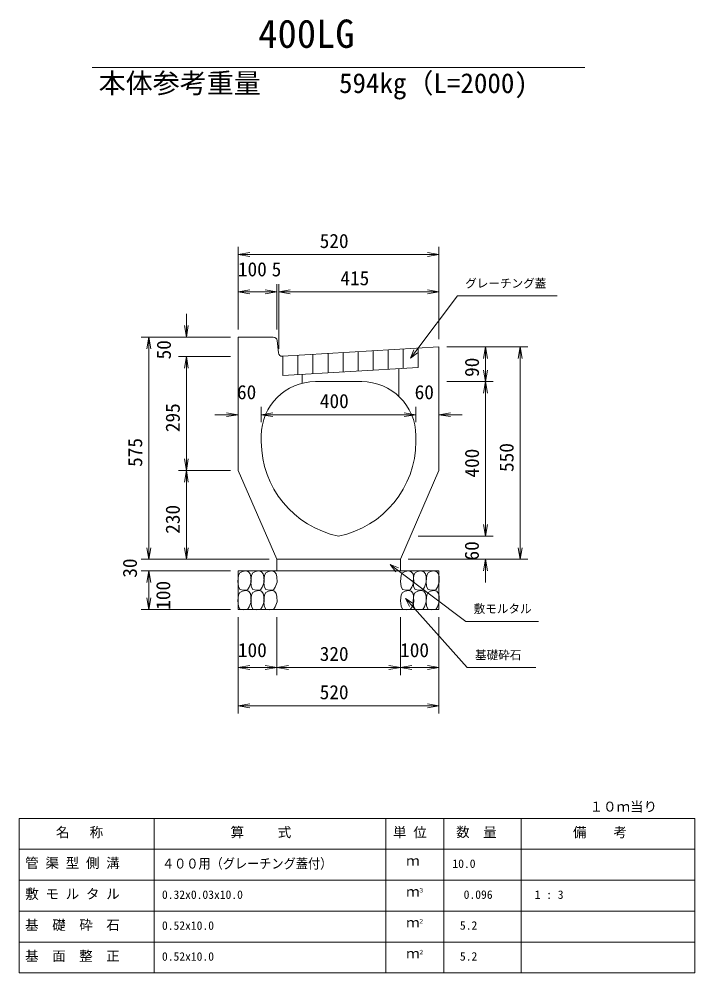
# Model space of a CAD drawing. Units: millimetres on the paper. Extents: x 0 to 841, y 0 to 594.
# Drawn here: x 554.7 to 642.2, y 172.3 to 295.7 of the extents above; entities that cross this region are included whole.
import ezdxf
from ezdxf.enums import TextEntityAlignment as Align

# ---------------------------------------------------------------- set-up
doc = ezdxf.new("R2010")
doc.units = ezdxf.units.MM
for name, color, linetype, lineweight in [('D-MTR-FRAM（材料表図枠）', 2, 'Continuous', 18), ('D-STR-DIM（寸法）', 7, 'Continuous', 18), ('D-STR-HTXT（旗揚げ）', 7, 'Continuous', 18), ('D-STR-STRn（構造物）', 7, 'Continuous', 18), ('D-STR（構造物外形線）', 1, 'Continuous', 18)]:
    doc.layers.add(name, color=color, linetype=linetype, lineweight=lineweight)
for name, color, linetype in [('D-MTR-TXT(文字列）', 7, 'Continuous'), ('D-STR-TXT（文字）', 7, 'Continuous'), ('D-TTL-TXT（文字）', 7, 'Continuous')]:
    doc.layers.add(name, color=color, linetype=linetype)
doc.styles.add('ＭＳ ゴシック', font='')
doc.styles.get('ＭＳ ゴシック').set_extended_font_data('MS Gothic')

msp = doc.modelspace()

# ---------------------------------------------------------------- linework, layer by layer
at = {"layer": 'D-MTR-FRAM（材料表図枠）'}
for p, q in [((554.732, 192.254), (554.732, 172.254)), ((642.232, 192.254), (554.732, 192.254)), ((572.232, 192.254), (572.232, 172.254)), ((602.232, 192.254), (602.232, 172.254)), ((609.732, 192.254), (609.732, 172.254)), ((619.732, 192.254), (619.732, 172.254)), ((642.232, 172.254), (642.232, 192.254)), ((554.732, 188.254), (642.232, 188.254)), ((554.732, 184.254), (642.232, 184.254)), ((554.732, 180.254), (642.232, 180.254)), ((554.732, 176.254), (642.232, 176.254)), ((554.732, 172.254), (642.232, 172.254))]:
    msp.add_line(p, q, dxfattribs=at)
at = {"layer": 'D-STR-DIM（寸法）'}
for p, q in [((583.096, 255.531), (583.096, 266.219)), ((583.096, 265.219), (584.596, 265.469)), ((607.596, 265.469), (609.096, 265.219)), ((609.096, 255.531), (609.096, 266.219)), ((584.596, 264.969), (583.096, 265.219)), ((583.096, 265.219), (584.596, 265.219)), ((584.596, 265.219), (607.596, 265.219)), ((609.096, 265.219), (607.596, 264.969)), ((609.096, 265.219), (607.596, 265.219)), ((583.096, 255.531), (583.096, 261.402)), ((583.096, 260.402), (584.596, 260.652)), ((586.596, 260.652), (588.096, 260.402)), ((586.596, 260.652), (588.096, 260.402)), ((588.096, 255.531), (588.096, 261.402)), ((588.096, 255.531), (588.096, 261.402)), ((588.346, 253.031), (588.346, 261.402)), ((588.346, 253.031), (588.346, 261.402)), ((588.346, 260.402), (589.846, 260.652)), ((588.346, 260.402), (589.846, 260.652)), ((607.596, 260.652), (609.096, 260.402)), ((609.096, 254.281), (609.096, 261.402)), ((584.596, 260.152), (583.096, 260.402)), ((583.096, 260.402), (584.596, 260.402)), ((584.596, 260.402), (586.596, 260.402)), ((586.596, 260.402), (585.096, 260.402)), ((588.096, 260.402), (586.596, 260.152)), ((588.096, 260.402), (586.596, 260.402)), ((588.096, 260.402), (586.596, 260.152)), ((588.096, 260.402), (586.596, 260.402)), ((589.846, 260.152), (588.346, 260.402)), ((588.346, 260.402), (589.846, 260.402)), ((589.846, 260.152), (588.346, 260.402)), ((588.346, 260.402), (589.846, 260.402)), ((589.846, 260.402), (591.346, 260.402)), ((607.596, 260.402), (589.846, 260.402)), ((609.096, 260.402), (607.596, 260.152)), ((609.096, 260.402), (607.596, 260.402)), ((576.387, 256.031), (576.387, 257.531)), ((576.387, 254.531), (576.137, 256.031)), ((576.637, 256.031), (576.387, 254.531)), ((576.387, 254.531), (576.387, 256.031)), ((582.096, 254.531), (570.522, 254.531)), ((571.272, 253.031), (571.522, 254.531)), ((571.522, 254.531), (571.772, 253.031)), ((571.522, 254.531), (571.522, 253.031)), ((582.096, 254.531), (575.387, 254.531)), ((610.096, 253.281), (616.122, 253.281)), ((610.096, 253.281), (620.606, 253.281)), ((614.872, 251.781), (615.122, 253.281)), ((615.122, 253.281), (615.372, 251.781)), ((615.122, 253.281), (615.122, 251.781)), ((619.356, 251.781), (619.606, 253.281)), ((619.606, 253.281), (619.856, 251.781)), ((619.606, 253.281), (619.606, 251.781)), ((571.522, 253.031), (571.522, 227.281)), ((582.096, 252.031), (575.387, 252.031)), ((582.096, 252.031), (575.387, 252.031)), ((576.137, 250.531), (576.387, 252.031)), ((576.137, 250.531), (576.387, 252.031)), ((576.387, 252.031), (576.637, 250.531)), ((576.387, 252.031), (576.387, 250.531)), ((576.387, 252.031), (576.637, 250.531)), ((576.387, 252.031), (576.387, 250.531)), ((615.122, 250.281), (615.122, 251.781)), ((619.606, 227.281), (619.606, 251.781)), ((576.387, 250.531), (576.387, 238.781)), ((576.387, 250.531), (576.387, 249.031)), ((615.122, 248.781), (614.872, 250.281)), ((615.372, 250.281), (615.122, 248.781)), ((615.122, 248.781), (615.122, 250.281)), ((610.096, 248.781), (616.122, 248.781)), ((610.096, 248.781), (616.122, 248.781)), ((614.872, 247.281), (615.122, 248.781)), ((615.122, 248.781), (615.372, 247.281)), ((615.122, 248.781), (615.122, 247.281)), ((615.122, 247.281), (615.122, 230.281)), ((581.596, 244.501), (580.096, 244.501)), ((581.596, 244.751), (583.096, 244.501)), ((583.096, 244.501), (581.596, 244.251)), ((583.096, 244.501), (581.596, 244.501)), ((583.096, 243.528), (583.096, 245.501)), ((586.096, 243.528), (586.096, 245.501)), ((586.096, 243.528), (586.096, 245.501)), ((586.096, 244.501), (587.596, 244.751)), ((586.096, 244.501), (587.596, 244.751)), ((587.596, 244.251), (586.096, 244.501)), ((586.096, 244.501), (587.596, 244.501)), ((587.596, 244.251), (586.096, 244.501)), ((586.096, 244.501), (587.596, 244.501)), ((587.596, 244.501), (589.096, 244.501)), ((604.596, 244.501), (587.596, 244.501)), ((604.596, 244.501), (603.096, 244.501)), ((604.596, 244.751), (606.096, 244.501)), ((604.596, 244.751), (606.096, 244.501)), ((606.096, 244.501), (604.596, 244.251)), ((606.096, 244.501), (604.596, 244.501)), ((606.096, 244.501), (604.596, 244.251)), ((606.096, 244.501), (604.596, 244.501)), ((606.096, 243.528), (606.096, 245.501)), ((606.096, 243.528), (606.096, 245.501)), ((609.096, 243.528), (609.096, 245.501)), ((609.096, 244.501), (610.596, 244.751)), ((610.596, 244.251), (609.096, 244.501)), ((609.096, 244.501), (610.596, 244.501)), ((610.596, 244.501), (612.096, 244.501)), ((576.387, 237.281), (576.137, 238.781)), ((576.637, 238.781), (576.387, 237.281)), ((576.387, 237.281), (576.387, 238.781)), ((582.096, 237.281), (575.387, 237.281)), ((582.096, 237.281), (575.387, 237.281)), ((576.137, 235.781), (576.387, 237.281)), ((576.387, 237.281), (576.637, 235.781)), ((576.387, 237.281), (576.387, 235.781)), ((576.387, 227.281), (576.387, 235.781)), ((615.122, 230.281), (615.122, 231.781)), ((615.122, 228.781), (614.872, 230.281)), ((615.122, 228.781), (614.872, 230.281)), ((615.372, 230.281), (615.122, 228.781)), ((615.122, 228.781), (615.122, 230.281)), ((615.372, 230.281), (615.122, 228.781)), ((615.122, 228.781), (615.122, 230.281)), ((571.522, 227.281), (571.522, 228.781)), ((606.4, 228.781), (616.122, 228.781)), ((606.4, 228.781), (616.122, 228.781)), ((571.522, 225.781), (571.272, 227.281)), ((571.522, 225.781), (571.272, 227.281)), ((571.772, 227.281), (571.522, 225.781)), ((571.522, 225.781), (571.522, 227.281)), ((571.772, 227.281), (571.522, 225.781)), ((571.522, 225.781), (571.522, 227.281)), ((576.387, 225.781), (576.137, 227.281)), ((576.637, 227.281), (576.387, 225.781)), ((576.387, 225.781), (576.387, 227.281)), ((619.606, 225.781), (619.356, 227.281)), ((619.856, 227.281), (619.606, 225.781)), ((619.606, 225.781), (619.606, 227.281)), ((587.096, 225.781), (570.522, 225.781)), ((587.096, 225.781), (570.522, 225.781)), ((587.096, 225.781), (575.387, 225.781)), ((605.096, 225.781), (616.122, 225.781)), ((605.096, 225.781), (620.606, 225.781)), ((614.872, 224.281), (615.122, 225.781)), ((615.122, 225.781), (615.372, 224.281)), ((615.122, 225.781), (615.122, 224.281)), ((582.096, 224.281), (570.522, 224.281)), ((582.096, 224.281), (570.522, 224.281)), ((571.272, 222.781), (571.522, 224.281)), ((571.272, 222.781), (571.522, 224.281)), ((571.522, 224.281), (571.772, 222.781)), ((571.522, 224.281), (571.522, 222.781)), ((571.522, 224.281), (571.772, 222.781)), ((571.522, 224.281), (571.522, 222.781)), ((615.122, 224.281), (615.122, 222.781)), ((571.522, 220.781), (571.522, 222.781)), ((571.522, 222.781), (571.522, 221.281)), ((571.522, 219.281), (571.272, 220.781)), ((571.772, 220.781), (571.522, 219.281)), ((571.522, 219.281), (571.522, 220.781)), ((582.096, 219.281), (570.522, 219.281)), ((583.096, 218.281), (583.096, 205.823)), ((583.096, 218.281), (583.096, 210.781)), ((588.096, 218.281), (588.096, 210.781)), ((588.096, 218.281), (588.096, 210.781)), ((604.096, 218.281), (604.096, 210.781)), ((604.096, 218.281), (604.096, 210.781)), ((609.096, 218.281), (609.096, 210.781)), ((609.096, 218.281), (609.096, 205.823)), ((583.096, 211.781), (584.596, 212.031)), ((584.596, 211.531), (583.096, 211.781)), ((583.096, 211.781), (584.596, 211.781)), ((586.596, 211.781), (584.596, 211.781)), ((586.596, 212.031), (588.096, 211.781)), ((588.096, 211.781), (586.596, 211.531)), ((588.096, 211.781), (586.596, 211.781)), ((588.096, 211.781), (589.596, 212.031)), ((589.596, 211.531), (588.096, 211.781)), ((588.096, 211.781), (589.596, 211.781)), ((589.596, 211.781), (602.596, 211.781)), ((602.596, 212.031), (604.096, 211.781)), ((604.096, 211.781), (602.596, 211.531)), ((604.096, 211.781), (602.596, 211.781)), ((604.096, 211.781), (605.596, 212.031)), ((605.596, 211.531), (604.096, 211.781)), ((604.096, 211.781), (605.596, 211.781)), ((605.596, 211.781), (607.596, 211.781)), ((607.596, 212.031), (609.096, 211.781)), ((609.096, 211.781), (607.596, 211.531)), ((609.096, 211.781), (607.596, 211.781)), ((583.096, 206.823), (584.596, 207.073)), ((584.596, 206.573), (583.096, 206.823)), ((583.096, 206.823), (584.596, 206.823)), ((607.596, 206.823), (584.596, 206.823)), ((607.596, 207.073), (609.096, 206.823)), ((609.096, 206.823), (607.596, 206.573)), ((609.096, 206.823), (607.596, 206.823))]:
    msp.add_line(p, q, dxfattribs=at)
at = {"layer": 'D-STR-HTXT（旗揚げ）'}
for p, q in [((564.204, 289.423), (627.988, 289.423)), ((606.089, 252.705), (611.488, 259.86)), ((611.488, 259.86), (624.388, 259.86)), ((605.412, 251.807), (605.849, 252.887)), ((605.412, 251.807), (606.089, 252.705)), ((606.33, 252.524), (605.412, 251.807)), ((603.501, 224.182), (602.782, 225.099)), ((602.782, 225.099), (603.863, 224.665)), ((602.782, 225.099), (603.682, 224.423)), ((604.096, 225.781), (604.096, 224.281)), ((603.682, 224.423), (612.587, 217.743)), ((605.292, 219.667), (604.768, 220.707)), ((604.768, 220.707), (605.742, 220.069)), ((604.768, 220.707), (605.517, 219.868)), ((605.517, 219.868), (612.755, 211.765)), ((612.587, 217.743), (621.987, 217.743)), ((612.755, 211.765), (621.628, 211.765))]:
    msp.add_line(p, q, dxfattribs=at)
at = {"layer": 'D-STR-STRn（構造物）', "color": 4}
for p, q in [((606.396, 250.618), (606.396, 253.118)), ((588.896, 252.064), (588.896, 249.564)), ((590.84, 249.681), (590.84, 252.181)), ((592.785, 249.798), (592.785, 252.298)), ((594.729, 249.915), (594.729, 252.415)), ((596.674, 250.033), (596.674, 252.533)), ((598.618, 250.15), (598.618, 252.65)), ((600.562, 250.267), (600.562, 252.767)), ((602.507, 250.384), (602.507, 252.884)), ((604.451, 250.501), (604.451, 253.001)), ((588.896, 249.564), (606.396, 250.618)), ((591.396, 249.715), (591.396, 248.571)), ((603.896, 250.468), (603.896, 246.876))]:
    msp.add_line(p, q, dxfattribs=at)
at = {"layer": 'D-STR-STRn（構造物）'}
for p, q in [((588.096, 225.781), (588.096, 224.281)), ((583.055, 222.926), (583.154, 223.717)), ((583.096, 224.281), (609.096, 224.281)), ((583.096, 219.281), (583.096, 224.281)), ((583.154, 223.717), (583.319, 224.014)), ((583.319, 224.014), (583.649, 224.211)), ((583.649, 224.211), (584.077, 224.277)), ((584.077, 224.277), (584.44, 224.178)), ((584.44, 224.178), (584.671, 223.882)), ((584.671, 223.882), (584.737, 223.519)), ((584.735, 222.926), (584.834, 223.717)), ((584.737, 223.519), (584.77, 222.827)), ((584.834, 223.717), (584.999, 224.014)), ((584.999, 224.014), (585.329, 224.211)), ((585.329, 224.211), (585.758, 224.277)), ((585.758, 224.277), (586.12, 224.178)), ((586.12, 224.178), (586.351, 223.882)), ((586.351, 223.882), (586.417, 223.519)), ((586.415, 222.926), (586.514, 223.717)), ((586.417, 223.519), (586.45, 222.827)), ((586.514, 223.717), (586.679, 224.014)), ((586.679, 224.014), (587.009, 224.211)), ((587.009, 224.211), (587.438, 224.277)), ((587.438, 224.277), (587.8, 224.178)), ((587.8, 224.178), (588.031, 223.882)), ((588.031, 223.882), (588.097, 223.519)), ((588.097, 223.519), (588.13, 222.827)), ((604.118, 222.926), (604.217, 223.717)), ((604.217, 223.717), (604.382, 224.014)), ((604.382, 224.014), (604.712, 224.211)), ((604.712, 224.211), (605.141, 224.277)), ((605.141, 224.277), (605.503, 224.178)), ((605.503, 224.178), (605.734, 223.882)), ((605.734, 223.882), (605.8, 223.519)), ((605.74, 222.926), (605.839, 223.717)), ((605.8, 223.519), (605.833, 222.827)), ((605.839, 223.717), (606.004, 224.014)), ((606.004, 224.014), (606.334, 224.211)), ((606.334, 224.211), (606.763, 224.277)), ((606.763, 224.277), (607.126, 224.178)), ((607.126, 224.178), (607.356, 223.882)), ((607.356, 223.882), (607.422, 223.519)), ((607.421, 222.926), (607.52, 223.717)), ((607.422, 223.519), (607.455, 222.827)), ((607.52, 223.717), (607.684, 224.014)), ((607.684, 224.014), (608.014, 224.211)), ((608.014, 224.211), (608.443, 224.277)), ((608.443, 224.277), (608.806, 224.178)), ((608.806, 224.178), (609.037, 223.882)), ((609.037, 223.882), (609.103, 223.519)), ((609.096, 224.281), (609.096, 219.281)), ((609.103, 223.519), (609.136, 222.827)), ((583.121, 222.267), (583.055, 222.926)), ((583.319, 221.871), (583.121, 222.267)), ((584.77, 222.827), (584.539, 222.168)), ((584.801, 222.267), (584.735, 222.926)), ((584.999, 221.871), (584.801, 222.267)), ((586.45, 222.827), (586.219, 222.168)), ((586.481, 222.267), (586.415, 222.926)), ((586.679, 221.871), (586.481, 222.267)), ((588.13, 222.827), (587.899, 222.168)), ((604.184, 222.267), (604.118, 222.926)), ((604.382, 221.871), (604.184, 222.267)), ((605.833, 222.827), (605.602, 222.168)), ((605.806, 222.267), (605.74, 222.926)), ((606.004, 221.871), (605.806, 222.267)), ((607.455, 222.827), (607.225, 222.168)), ((607.487, 222.267), (607.421, 222.926)), ((607.684, 221.871), (607.487, 222.267)), ((609.136, 222.827), (608.905, 222.168)), ((583.058, 220.39), (583.157, 221.18)), ((583.157, 221.18), (583.322, 221.477)), ((583.781, 221.773), (583.319, 221.871)), ((583.322, 221.477), (583.652, 221.675)), ((583.652, 221.675), (584.08, 221.741)), ((584.308, 221.838), (583.781, 221.773)), ((584.08, 221.741), (584.443, 221.642)), ((584.539, 222.168), (584.308, 221.838)), ((584.443, 221.642), (584.674, 221.345)), ((584.674, 221.345), (584.74, 220.983)), ((584.738, 220.39), (584.837, 221.18)), ((584.74, 220.983), (584.773, 220.291)), ((584.837, 221.18), (585.002, 221.477)), ((585.461, 221.773), (584.999, 221.871)), ((585.002, 221.477), (585.332, 221.675)), ((585.332, 221.675), (585.76, 221.741)), ((585.988, 221.838), (585.461, 221.773)), ((585.76, 221.741), (586.123, 221.642)), ((586.219, 222.168), (585.988, 221.838)), ((586.123, 221.642), (586.354, 221.345)), ((586.354, 221.345), (586.42, 220.983)), ((586.418, 220.39), (586.517, 221.18)), ((586.42, 220.983), (586.453, 220.291)), ((586.517, 221.18), (586.682, 221.477)), ((587.141, 221.773), (586.679, 221.871)), ((586.682, 221.477), (587.012, 221.675)), ((587.012, 221.675), (587.441, 221.741)), ((587.669, 221.838), (587.141, 221.773)), ((587.441, 221.741), (587.803, 221.642)), ((587.899, 222.168), (587.669, 221.838)), ((587.803, 221.642), (588.034, 221.345)), ((588.034, 221.345), (588.1, 220.983)), ((588.1, 220.983), (588.133, 220.291)), ((604.121, 220.39), (604.22, 221.18)), ((604.22, 221.18), (604.385, 221.477)), ((604.844, 221.773), (604.382, 221.871)), ((604.385, 221.477), (604.715, 221.675)), ((604.715, 221.675), (605.144, 221.741)), ((605.371, 221.838), (604.844, 221.773)), ((605.144, 221.741), (605.506, 221.642)), ((605.602, 222.168), (605.371, 221.838)), ((605.506, 221.642), (605.737, 221.345)), ((605.737, 221.345), (605.803, 220.983)), ((605.743, 220.39), (605.842, 221.18)), ((605.803, 220.983), (605.836, 220.291)), ((605.842, 221.18), (606.007, 221.477)), ((606.466, 221.773), (606.004, 221.871)), ((606.007, 221.477), (606.337, 221.675)), ((606.337, 221.675), (606.766, 221.741)), ((606.994, 221.838), (606.466, 221.773)), ((606.766, 221.741), (607.129, 221.642)), ((607.225, 222.168), (606.994, 221.838)), ((607.129, 221.642), (607.359, 221.345)), ((607.359, 221.345), (607.425, 220.983)), ((607.424, 220.39), (607.523, 221.18)), ((607.425, 220.983), (607.458, 220.291)), ((607.523, 221.18), (607.687, 221.477)), ((608.146, 221.773), (607.684, 221.871)), ((607.687, 221.477), (608.017, 221.675)), ((608.017, 221.675), (608.446, 221.741)), ((608.674, 221.838), (608.146, 221.773)), ((608.446, 221.741), (608.809, 221.642)), ((608.905, 222.168), (608.674, 221.838)), ((608.809, 221.642), (609.04, 221.345)), ((609.04, 221.345), (609.106, 220.983)), ((609.106, 220.983), (609.139, 220.291)), ((583.124, 219.73), (583.058, 220.39)), ((583.322, 219.335), (583.124, 219.73)), ((584.773, 220.291), (584.542, 219.631)), ((584.804, 219.73), (584.738, 220.39)), ((585.002, 219.335), (584.804, 219.73)), ((586.453, 220.291), (586.222, 219.631)), ((586.484, 219.73), (586.418, 220.39)), ((586.682, 219.335), (586.484, 219.73)), ((588.133, 220.291), (587.902, 219.631)), ((604.187, 219.73), (604.121, 220.39)), ((604.385, 219.335), (604.187, 219.73)), ((605.836, 220.291), (605.605, 219.631)), ((605.809, 219.73), (605.743, 220.39)), ((606.007, 219.335), (605.809, 219.73)), ((607.458, 220.291), (607.228, 219.631)), ((607.49, 219.73), (607.424, 220.39)), ((607.687, 219.335), (607.49, 219.73)), ((609.139, 220.291), (608.908, 219.631)), ((609.096, 219.281), (583.096, 219.281)), ((583.784, 219.236), (583.322, 219.335)), ((584.311, 219.302), (583.784, 219.236)), ((584.542, 219.631), (584.311, 219.302)), ((585.464, 219.236), (585.002, 219.335)), ((585.991, 219.302), (585.464, 219.236)), ((586.222, 219.631), (585.991, 219.302)), ((587.144, 219.236), (586.682, 219.335)), ((587.672, 219.302), (587.144, 219.236)), ((587.902, 219.631), (587.672, 219.302)), ((604.847, 219.236), (604.385, 219.335)), ((605.374, 219.302), (604.847, 219.236)), ((605.605, 219.631), (605.374, 219.302)), ((606.469, 219.236), (606.007, 219.335)), ((606.997, 219.302), (606.469, 219.236)), ((607.228, 219.631), (606.997, 219.302)), ((608.149, 219.236), (607.687, 219.335)), ((608.677, 219.302), (608.149, 219.236)), ((608.908, 219.631), (608.677, 219.302))]:
    msp.add_line(p, q, dxfattribs=at)
at = {"layer": 'D-STR（構造物外形線）'}
for p, q in [((583.096, 254.531), (583.096, 237.281)), ((587.643, 254.531), (583.096, 254.531)), ((588.298, 252.509), (588.141, 254.081)), ((609.096, 253.281), (588.826, 252.06)), ((609.096, 237.281), (609.096, 253.281)), ((599.096, 248.781), (593.096, 248.781)), ((586.096, 241.781), (586.096, 241.028)), ((606.096, 241.028), (606.096, 241.781)), ((583.096, 237.281), (588.096, 225.781)), ((604.096, 225.781), (609.096, 237.281)), ((588.096, 225.781), (604.096, 225.781))]:
    msp.add_line(p, q, dxfattribs=at)
for centre, radius, start, end in [((587.643, 254.031), 0.5, 5.71059, 90), ((588.795, 252.559), 0.5, 185.71059, 273.44739), ((593.096, 241.781), 7, 90, 180), ((599.096, 241.781), 7, 0, 90), ((598.596, 241.028), 12.5, 180, 258.46304), ((593.596, 241.028), 12.5, 281.53696, 0)]:
    msp.add_arc(centre, radius, start, end, dxfattribs=at)

# ---------------------------------------------------------------- texts
at = {"layer": 'D-MTR-TXT(文字列）', "style": 'ＭＳ ゴシック'}
for s, height, p in [('本体参考重量', 2.566, (565.035, 285.357)), ('594kg（L=2000)', 2.566, (596.155, 285.357)), ('１０ｍ当り  ', 1.283, (628.587, 192.754)), ('名   称', 1.283, (559.502, 189.437)), ('算     式', 1.283, (582.107, 189.437)), ('単 位', 1.283, (603.139, 189.428)), ('数  量', 1.283, (611.321, 189.446)), ('備    考', 1.283, (626.434, 189.432)), ('管 渠 型 側 溝', 1.283, (555.523, 185.459)), ('ｍ', 1.283, (604.845, 185.748)), ('10.0    ', 1.1, (610.834, 185.516)), ('敷 モ ル タ ル', 1.283, (555.523, 181.45)), ('0.32x0.03x10.0', 1.1, (573.232, 181.504)), ('ｍ', 1.283, (604.845, 181.748)), (' ３', 0.5499, (605.982, 182.504)), ('0.096', 1.1, (612.295, 181.512)), (' 1 : 3', 1.1, (620.732, 181.504)), ('基\u3000礎\u3000砕\u3000石', 1.283, (555.523, 177.432)), ('ｍ', 1.283, (604.845, 177.748)), (' ２', 0.5499, (605.982, 178.504)), ('0.52x10.0', 1.1, (573.232, 177.504)), ('5.2\u3000 ', 1.1, (611.808, 177.516)), ('基  面  整  正', 1.283, (555.523, 173.415)), ('0.52x10.0', 1.1, (573.232, 173.504)), ('ｍ', 1.283, (604.845, 173.748)), (' ２', 0.5499, (605.982, 174.504)), ('5.2   ', 1.1, (611.808, 173.516))]:
    msp.add_text(s, height=height, dxfattribs=at).set_placement(p, align=Align.BOTTOM_LEFT)
at = {"layer": 'D-MTR-TXT(文字列）', "style": 'ＭＳ ゴシック', "width": 0.9}
msp.add_text('４００用（グレーチング蓋付）', height=1.283, dxfattribs=at).set_placement((573.232, 185.379), align=Align.BOTTOM_LEFT)
at = {"layer": 'D-STR-DIM（寸法）', "style": 'ＭＳ ゴシック'}
for s, p in [('520', (593.653, 265.519)), ('100', (583.064, 261.852)), ('5', (587.434, 261.852)), ('415', (596.329, 260.702)), ('60', (582.946, 245.951)), ('60', (605.946, 245.951)), ('400', (593.672, 244.801)), ('100', (583.064, 212.569)), ('100', (604.064, 212.569)), ('320', (593.653, 212.081)), ('520', (593.653, 207.123))]:
    msp.add_text(s, height=1.833, dxfattribs=at).set_placement(p, align=Align.BOTTOM_LEFT)
for s, p in [('50', (574.937, 251.65)), ('90', (614.822, 249.388)), ('295', (576.087, 242.238)), ('575', (571.222, 237.745)), ('400', (614.822, 236.357)), ('550', (619.306, 237.088)), ('230', (576.087, 229.082)), ('60', (614.803, 225.631)), ('30', (570.544, 223.4)), ('100', (574.855, 219.249))]:
    msp.add_text(s, height=1.833, rotation=90, dxfattribs=at).set_placement(p, align=Align.BOTTOM_LEFT)
at = {"layer": 'D-STR-TXT（文字）', "style": 'ＭＳ ゴシック'}
for s, p in [('グレーチング蓋', (612.488, 260.61)), ('敷モルタル', (613.587, 218.493)), ('基礎砕石', (613.755, 212.515))]:
    msp.add_text(s, height=1.1, dxfattribs=at).set_placement(p, align=Align.BOTTOM_LEFT)
at = {"layer": 'D-TTL-TXT（文字）', "style": 'ＭＳ ゴシック'}
msp.add_text('400LG', height=3.666, dxfattribs=at).set_placement((585.703, 290.872), align=Align.BOTTOM_LEFT)

doc.saveas('drawing.dxf')
